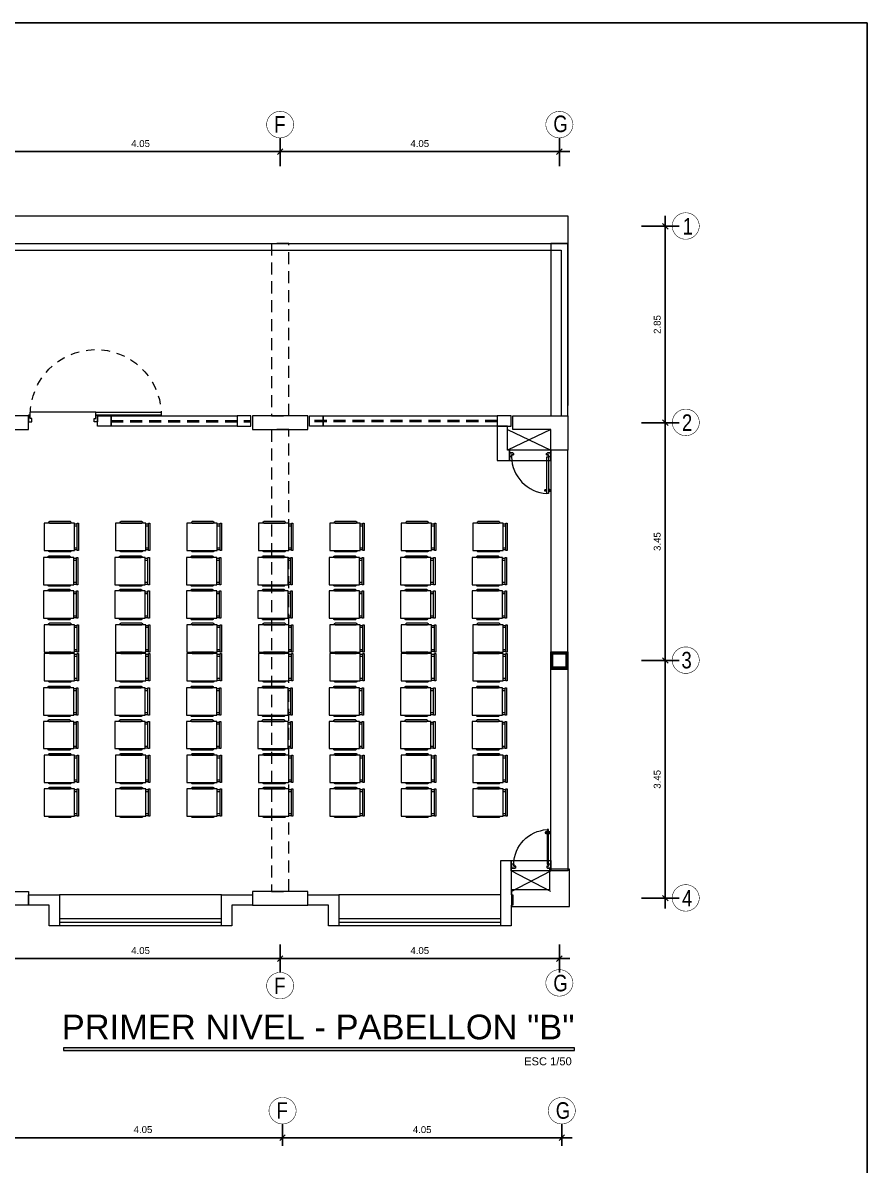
# Model space of a CAD drawing. Header units: millimetres. Extents: x 3354 to 3637, y 1117 to 1358.
# Drawn here: x 3450.39 to 3462.64, y 1264.26 to 1280.84 of the extents above; entities that cross this region are included whole.
import ezdxf

# ---------------------------------------------------------------- set-up
doc = ezdxf.new("R2010")
doc.units = ezdxf.units.MM
doc.linetypes.add('DASHED2', pattern=[0.375, 0.25, -0.125])
doc.linetypes.add('TRAZOS2', pattern=[0.225, 0.15, -0.075])
for name, color, linetype, lineweight in [('CASCO', 252, 'Continuous', 9), ('COTAS', 7, 'Continuous', 9), ('muros', 7, 'Continuous', 5)]:
    doc.layers.add(name, color=color, linetype=linetype, lineweight=lineweight)
doc.layers.add('Efec-muebles', color=7, linetype='Continuous', lineweight=13, true_color=0x85826f)
doc.styles.add('1', font='arial.ttf')
doc.styles.get("Standard").update_dxf_attribs({"font": 'arial.ttf'})
doc.styles.add('style1', font='arial.ttf')
doc.styles.add('style2', font='arial.ttf')
doc.dimstyles.new('Esc  1  50', dxfattribs={"dimtxt": 0.1, "dimasz": 0.08, "dimexe": 0.2, "dimexo": 0.15, "dimgap": 0.065, "dimtad": 1, "dimzin": 4, "dimdsep": 46, "dimtxsty": 'Standard', "dimblk": 'OBLIQUE', "dimcen": 0.12, "dimdle": 0.15, "dimadec": 0, "dimazin": 0, "dimtfac": 1, "dimtix": 1, "dimtmove": 0, "dimatfit": 3, "dimldrblk": 'OBLIQUE', "dimfxl": 1, "dimarcsym": 0})

# ---------------------------------------------------------------- blocks, each defined once
blk = doc.blocks.new('_Oblique')
at = {"color": 0, "linetype": 'ByBlock', "lineweight": -2}
blk.add_line((-0.5, -0.5), (0.5, 0.5), dxfattribs=at)
blk = doc.blocks.new('*D229')
at = {"layer": 'CASCO', "color": 0, "lineweight": -2, "transparency": 16777216}
for p, q in [((3450.111, 1264.54), (3450.111, 1264.859)), ((3454.161, 1264.54), (3454.161, 1264.859)), ((3449.961, 1264.659), (3454.311, 1264.659))]:
    blk.add_line(p, q, dxfattribs=at)
at = {"layer": 'Defpoints', "color": 0, "transparency": 16777216}
for p in [(3454.161, 1264.659), (3450.111, 1264.39), (3454.161, 1264.39)]:
    blk.add_point(p, dxfattribs=at)
at = {"layer": 'CASCO', "color": 0, "lineweight": -2, "transparency": 16777216, "xscale": 0.08, "yscale": 0.08, "zscale": 0.08, "rotation": 180}
blk.add_blockref('_Oblique', (3450.111, 1264.659), dxfattribs=at)
at = {"layer": 'CASCO', "color": 0, "lineweight": -2, "transparency": 16777216, "xscale": 0.08, "yscale": 0.08, "zscale": 0.08}
blk.add_blockref('_Oblique', (3454.161, 1264.659), dxfattribs=at)
at = {"layer": 'CASCO', "color": 0, "transparency": 16777216, "insert": (3452.136, 1264.776), "char_height": 0.1, "attachment_point": 5}
blk.add_mtext('4.05', dxfattribs=at)
blk = doc.blocks.new('*D230')
at = {"layer": 'CASCO', "color": 0, "lineweight": -2, "transparency": 16777216}
for p, q in [((3454.161, 1264.54), (3454.161, 1264.859)), ((3458.211, 1264.54), (3458.211, 1264.859)), ((3454.011, 1264.659), (3458.361, 1264.659))]:
    blk.add_line(p, q, dxfattribs=at)
at = {"layer": 'Defpoints', "color": 0, "transparency": 16777216}
for p in [(3458.211, 1264.659), (3454.161, 1264.39), (3458.211, 1264.39)]:
    blk.add_point(p, dxfattribs=at)
at = {"layer": 'CASCO', "color": 0, "lineweight": -2, "transparency": 16777216, "xscale": 0.08, "yscale": 0.08, "zscale": 0.08, "rotation": 180}
blk.add_blockref('_Oblique', (3454.161, 1264.659), dxfattribs=at)
at = {"layer": 'CASCO', "color": 0, "lineweight": -2, "transparency": 16777216, "xscale": 0.08, "yscale": 0.08, "zscale": 0.08}
blk.add_blockref('_Oblique', (3458.211, 1264.659), dxfattribs=at)
at = {"layer": 'CASCO', "color": 0, "transparency": 16777216, "insert": (3456.186, 1264.776), "char_height": 0.1, "attachment_point": 5}
blk.add_mtext('4.05', dxfattribs=at)
blk = doc.blocks.new('*D235')
at = {"layer": 'CASCO', "color": 0, "lineweight": -2, "transparency": 16777216}
for p, q in [((3450.076, 1267.465), (3450.076, 1267.058)), ((3454.126, 1267.465), (3454.126, 1267.058)), ((3449.926, 1267.258), (3454.276, 1267.258))]:
    blk.add_line(p, q, dxfattribs=at)
at = {"layer": 'Defpoints', "color": 0, "transparency": 16777216}
for p in [(3450.076, 1267.615), (3454.126, 1267.615), (3454.126, 1267.258)]:
    blk.add_point(p, dxfattribs=at)
at = {"layer": 'CASCO', "color": 0, "lineweight": -2, "transparency": 16777216, "xscale": 0.08, "yscale": 0.08, "zscale": 0.08, "rotation": 180}
blk.add_blockref('_Oblique', (3450.076, 1267.258), dxfattribs=at)
at = {"layer": 'CASCO', "color": 0, "lineweight": -2, "transparency": 16777216, "xscale": 0.08, "yscale": 0.08, "zscale": 0.08}
blk.add_blockref('_Oblique', (3454.126, 1267.258), dxfattribs=at)
at = {"layer": 'CASCO', "color": 0, "transparency": 16777216, "insert": (3452.101, 1267.374), "char_height": 0.1, "attachment_point": 5}
blk.add_mtext('4.05', dxfattribs=at)
blk = doc.blocks.new('*D236')
at = {"layer": 'CASCO', "color": 0, "lineweight": -2, "transparency": 16777216}
for p, q in [((3454.126, 1267.465), (3454.126, 1267.058)), ((3458.176, 1267.465), (3458.176, 1267.058)), ((3453.976, 1267.258), (3458.326, 1267.258))]:
    blk.add_line(p, q, dxfattribs=at)
at = {"layer": 'Defpoints', "color": 0, "transparency": 16777216}
for p in [(3454.126, 1267.615), (3458.176, 1267.615), (3458.176, 1267.258)]:
    blk.add_point(p, dxfattribs=at)
at = {"layer": 'CASCO', "color": 0, "lineweight": -2, "transparency": 16777216, "xscale": 0.08, "yscale": 0.08, "zscale": 0.08, "rotation": 180}
blk.add_blockref('_Oblique', (3454.126, 1267.258), dxfattribs=at)
at = {"layer": 'CASCO', "color": 0, "lineweight": -2, "transparency": 16777216, "xscale": 0.08, "yscale": 0.08, "zscale": 0.08}
blk.add_blockref('_Oblique', (3458.176, 1267.258), dxfattribs=at)
at = {"layer": 'CASCO', "color": 0, "transparency": 16777216, "insert": (3456.151, 1267.374), "char_height": 0.1, "attachment_point": 5}
blk.add_mtext('4.05', dxfattribs=at)
blk = doc.blocks.new('*D240')
at = {"layer": 'CASCO', "color": 0, "lineweight": -2, "transparency": 16777216}
for p, q in [((3459.712, 1267.984), (3459.712, 1271.734)), ((3459.366, 1271.584), (3459.912, 1271.584)), ((3459.366, 1268.134), (3459.912, 1268.134))]:
    blk.add_line(p, q, dxfattribs=at)
at = {"layer": 'Defpoints', "color": 0, "transparency": 16777216}
for p in [(3459.216, 1271.584), (3459.712, 1271.584), (3459.216, 1268.134)]:
    blk.add_point(p, dxfattribs=at)
at = {"layer": 'CASCO', "color": 0, "lineweight": -2, "transparency": 16777216, "xscale": 0.08, "yscale": 0.08, "zscale": 0.08}
for p, rotation in [((3459.712, 1271.584), 90), ((3459.712, 1268.134), 270)]:
    blk.add_blockref('_Oblique', p, dxfattribs=dict(at, rotation=rotation))
at = {"layer": 'CASCO', "color": 0, "transparency": 16777216, "insert": (3459.596, 1269.859), "char_height": 0.1, "attachment_point": 5, "rotation": 90}
blk.add_mtext('3.45', dxfattribs=at)
blk = doc.blocks.new('*D241')
at = {"layer": 'CASCO', "color": 0, "lineweight": -2, "transparency": 16777216}
for p, q in [((3459.712, 1271.434), (3459.712, 1275.184)), ((3459.366, 1275.034), (3459.912, 1275.034)), ((3459.366, 1271.584), (3459.912, 1271.584))]:
    blk.add_line(p, q, dxfattribs=at)
at = {"layer": 'Defpoints', "color": 0, "transparency": 16777216}
for p in [(3459.216, 1275.034), (3459.712, 1275.034), (3459.216, 1271.584)]:
    blk.add_point(p, dxfattribs=at)
at = {"layer": 'CASCO', "color": 0, "lineweight": -2, "transparency": 16777216, "xscale": 0.08, "yscale": 0.08, "zscale": 0.08}
for p, rotation in [((3459.712, 1275.034), 90), ((3459.712, 1271.584), 270)]:
    blk.add_blockref('_Oblique', p, dxfattribs=dict(at, rotation=rotation))
at = {"layer": 'CASCO', "color": 0, "transparency": 16777216, "insert": (3459.596, 1273.309), "char_height": 0.1, "attachment_point": 5, "rotation": 90}
blk.add_mtext('3.45', dxfattribs=at)
blk = doc.blocks.new('*D242')
at = {"layer": 'CASCO', "color": 0, "lineweight": -2, "transparency": 16777216}
for p, q in [((3459.712, 1274.884), (3459.712, 1278.034)), ((3459.366, 1277.884), (3459.912, 1277.884)), ((3459.366, 1275.034), (3459.912, 1275.034))]:
    blk.add_line(p, q, dxfattribs=at)
at = {"layer": 'Defpoints', "color": 0, "transparency": 16777216}
for p in [(3459.216, 1277.884), (3459.712, 1277.884), (3459.216, 1275.034)]:
    blk.add_point(p, dxfattribs=at)
at = {"layer": 'CASCO', "color": 0, "lineweight": -2, "transparency": 16777216, "xscale": 0.08, "yscale": 0.08, "zscale": 0.08}
for p, rotation in [((3459.712, 1277.884), 90), ((3459.712, 1275.034), 270)]:
    blk.add_blockref('_Oblique', p, dxfattribs=dict(at, rotation=rotation))
at = {"layer": 'CASCO', "color": 0, "transparency": 16777216, "insert": (3459.596, 1276.459), "char_height": 0.1, "attachment_point": 5, "rotation": 90}
blk.add_mtext('2.85', dxfattribs=at)
blk = doc.blocks.new('*D246')
at = {"layer": 'CASCO', "color": 0, "lineweight": -2, "transparency": 16777216}
for p, q in [((3454.126, 1278.756), (3454.126, 1279.168)), ((3458.176, 1278.756), (3458.176, 1279.168)), ((3453.976, 1278.968), (3458.326, 1278.968))]:
    blk.add_line(p, q, dxfattribs=at)
at = {"layer": 'Defpoints', "color": 0, "transparency": 16777216}
for p in [(3458.176, 1278.968), (3454.126, 1278.606), (3458.176, 1278.606)]:
    blk.add_point(p, dxfattribs=at)
at = {"layer": 'CASCO', "color": 0, "lineweight": -2, "transparency": 16777216, "xscale": 0.08, "yscale": 0.08, "zscale": 0.08, "rotation": 180}
blk.add_blockref('_Oblique', (3454.126, 1278.968), dxfattribs=at)
at = {"layer": 'CASCO', "color": 0, "lineweight": -2, "transparency": 16777216, "xscale": 0.08, "yscale": 0.08, "zscale": 0.08}
blk.add_blockref('_Oblique', (3458.176, 1278.968), dxfattribs=at)
at = {"layer": 'CASCO', "color": 0, "transparency": 16777216, "insert": (3456.151, 1279.084), "char_height": 0.1, "attachment_point": 5}
blk.add_mtext('4.05', dxfattribs=at)
blk = doc.blocks.new('cgytutytry')
at = {"layer": 'CASCO'}
for p, q in [((-4.482, 891.175), (-4.487, 891.175)), ((-4.487, 891.175), (-4.487, 891.1)), ((-4.487, 891.1), (-4.487, 891.175)), ((-4.487, 891.175), (-4.482, 891.175)), ((-4.467, 891.08), (-4.487, 891.1)), ((-4.467, 891.08), (-4.487, 891.1)), ((-4.482, 891.18), (-4.482, 891.175)), ((-4.391, 891.18), (-4.482, 891.18)), ((-4.482, 891.175), (-4.482, 891.18)), ((-4.432, 891.08), (-4.467, 891.08)), ((-4.432, 891.08), (-4.467, 891.08)), ((-4.386, 891.126), (-4.432, 891.126)), ((-4.432, 891.126), (-4.432, 891.08)), ((-4.391, 891.18), (-4.391, 891.175)), ((-4.391, 891.18), (-4.391, 891.175)), ((-4.386, 891.175), (-4.391, 891.175)), ((-4.391, 891.175), (-4.386, 891.175)), ((-4.386, 891.175), (-4.386, 891.126)), ((-4.386, 891.175), (-4.386, 891.126)), ((-4.386, 891.085), (-4.386, 891.126)), ((-4.386, 891.126), (-3.497, 891.126)), ((-3.497, 891.085), (-4.386, 891.085)), ((-3.598, 891.132), (-3.598, 891.14)), ((-3.598, 891.14), (-3.594, 891.14)), ((-3.55, 891.132), (-3.598, 891.132)), ((-3.598, 891.075), (-3.598, 891.08)), ((-3.598, 891.08), (-3.55, 891.08)), ((-3.594, 891.075), (-3.598, 891.075)), ((-3.594, 891.155), (-3.589, 891.175)), ((-3.594, 891.14), (-3.594, 891.155)), ((-3.594, 891.057), (-3.594, 891.075)), ((-3.589, 891.037), (-3.594, 891.057)), ((-3.589, 891.175), (-3.559, 891.175)), ((-3.559, 891.037), (-3.589, 891.037)), ((-3.559, 891.175), (-3.554, 891.155)), ((-3.554, 891.057), (-3.559, 891.037)), ((-3.554, 891.155), (-3.554, 891.137)), ((-3.554, 891.137), (-3.55, 891.137)), ((-3.55, 891.075), (-3.554, 891.075)), ((-3.554, 891.075), (-3.554, 891.057)), ((-3.55, 891.137), (-3.55, 891.132)), ((-3.55, 891.08), (-3.55, 891.075)), ((-3.497, 891.126), (-3.497, 891.085)), ((-4.467, 890.281), (-4.487, 890.261)), ((-4.487, 890.261), (-4.467, 890.281)), ((-4.487, 890.261), (-4.487, 890.185)), ((-4.487, 890.185), (-4.487, 890.261)), ((-4.487, 890.185), (-4.482, 890.185)), ((-4.482, 890.185), (-4.487, 890.185)), ((-4.482, 890.185), (-4.482, 890.18)), ((-4.482, 890.18), (-4.482, 890.185)), ((-4.482, 890.18), (-4.391, 890.18)), ((-4.467, 890.281), (-4.433, 890.281)), ((-4.467, 890.281), (-4.433, 890.281)), ((-4.433, 890.281), (-4.433, 890.231)), ((-4.433, 890.231), (-4.386, 890.231)), ((-4.391, 890.185), (-4.386, 890.185)), ((-4.391, 890.185), (-4.391, 890.18)), ((-4.386, 890.185), (-4.391, 890.185)), ((-4.391, 890.185), (-4.391, 890.18)), ((-4.386, 890.231), (-4.386, 890.185)), ((-4.386, 890.231), (-4.386, 890.185))]:
    blk.add_line(p, q, dxfattribs=at)
for points in [[(-4.432, 891.08), (-4.432, 891.126), (-4.386, 891.126)], [(-4.386, 890.231), (-4.433, 890.231), (-4.433, 890.281)]]:
    blk.add_lwpolyline(points, dxfattribs=at)
for points in [[(-3.497, 891.126), (-3.497, 891.085), (-4.386, 891.085), (-4.386, 891.126)], [(-3.55, 891.132), (-3.55, 891.137), (-3.598, 891.137), (-3.598, 891.132)], [(-3.55, 891.08), (-3.55, 891.075), (-3.598, 891.075), (-3.598, 891.08)], [(-3.554, 891.14), (-3.554, 891.155), (-3.559, 891.175), (-3.589, 891.175), (-3.594, 891.155), (-3.594, 891.14)], [(-3.554, 891.071), (-3.554, 891.057), (-3.559, 891.037), (-3.589, 891.037), (-3.594, 891.057), (-3.594, 891.071)]]:
    blk.add_lwpolyline(points, close=True, dxfattribs=at)
blk.add_arc((-4.408, 891.143), 0.913, 271.3362, 356.359, dxfattribs=at)
blk = doc.blocks.new('THT')
for p, q in [((-1.074, 0.413), (-1.014, 0.413)), ((-1.074, 0.293), (-1.074, 0.413)), ((-1.014, 0.413), (-1.014, 0.353)), ((0.126, 0.413), (0.066, 0.413)), ((0.066, 0.413), (0.066, 0.353)), ((0.126, 0.293), (0.126, 0.413)), ((-1.044, 0.293), (-1.074, 0.293)), ((-1.044, 0.353), (-1.044, 0.293)), ((-1.014, 0.353), (-1.044, 0.353)), ((0.096, 0.245), (-1.044, 0.245)), ((0.066, 0.353), (0.096, 0.353)), ((0.096, 0.353), (0.096, 0.293)), ((0.096, 0.293), (0.126, 0.293)), ((0.096, 0.293), (0.096, 0.245)), ((1.236, 0.293), (0.096, 0.293)), ((0.096, 0.245), (1.236, 0.245)), ((1.236, 0.245), (1.236, 0.293))]:
    blk.add_line(p, q)
at = {"linetype": 'TRAZOS2'}
blk.add_arc((0.096, 0.293), 1.14, 180, 357.5868, dxfattribs=at)
blk = doc.blocks.new('dssa')
at = {"layer": 'Efec-muebles'}
for p, q in [((0, 0.024), (0.036, 0.024)), ((0, 0), (0.036, 0)), ((0, -0.292), (0.036, -0.292)), ((0, -0.316), (0.036, -0.316))]:
    blk.add_line(p, q, dxfattribs=at)
for points in [[(0, -0.326), (-0.4, -0.326), (-0.4, 0.034), (0, 0.034), (0, -0.326)], [(-0.053, 0.053), (-0.331, 0.053)], [(-0.331, 0.034), (-0.053, 0.034)], [(-0.331, -0.326), (-0.053, -0.326)], [(-0.053, -0.345), (-0.331, -0.345)]]:
    blk.add_lwpolyline(points, dxfattribs=at)
blk.add_lwpolyline([(0.054, 0.034), (0.036, 0.034), (0.036, -0.326), (0.054, -0.326)], close=True, dxfattribs=at)
for centre, start, end in [((-0.331, 0.043), 90, 270), ((-0.053, 0.043), 270, 90), ((-0.331, -0.336), 90, 270), ((-0.053, -0.336), 270, 90)]:
    blk.add_arc(centre, 0.00947, start, end, dxfattribs=at)
blk = doc.blocks.new('*D364')
at = {"layer": 'CASCO', "color": 0, "lineweight": -2, "transparency": 16777216}
for p, q in [((3450.076, 1278.849), (3450.076, 1279.168)), ((3454.126, 1278.849), (3454.126, 1279.168)), ((3449.926, 1278.968), (3454.276, 1278.968))]:
    blk.add_line(p, q, dxfattribs=at)
at = {"layer": 'Defpoints', "color": 0, "transparency": 16777216}
for p in [(3454.126, 1278.968), (3450.076, 1278.699), (3454.126, 1278.699)]:
    blk.add_point(p, dxfattribs=at)
at = {"layer": 'CASCO', "color": 0, "lineweight": -2, "transparency": 16777216, "xscale": 0.08, "yscale": 0.08, "zscale": 0.08, "rotation": 180}
blk.add_blockref('_Oblique', (3450.076, 1278.968), dxfattribs=at)
at = {"layer": 'CASCO', "color": 0, "lineweight": -2, "transparency": 16777216, "xscale": 0.08, "yscale": 0.08, "zscale": 0.08}
blk.add_blockref('_Oblique', (3454.126, 1278.968), dxfattribs=at)
at = {"layer": 'CASCO', "color": 0, "transparency": 16777216, "insert": (3452.101, 1279.084), "char_height": 0.1, "attachment_point": 5}
blk.add_mtext('4.05', dxfattribs=at)

msp = doc.modelspace()

# ---------------------------------------------------------------- hatches: boundary and pattern name
at = {"layer": 'muros', "ltscale": 2}
msp.add_hatch(color=7, dxfattribs=at).paths.add_polyline_path([(3458.397, 1265.926), (3458.397, 1265.962), (3450.982, 1265.962), (3450.982, 1265.926)])

# ---------------------------------------------------------------- linework, layer by layer
at = {"ltscale": 2}
msp.add_lwpolyline([(3416.769, 1280.836), (3462.641, 1280.836), (3462.641, 1247.877), (3416.769, 1247.877)], close=True, dxfattribs=at)
at = {"layer": 'CASCO', "lineweight": 5}
for p, q in [((3457.426, 1274.934), (3458.051, 1274.634)), ((3458.051, 1274.934), (3457.426, 1274.634)), ((3457.476, 1268.234), (3458.051, 1268.534)), ((3458.051, 1268.234), (3457.476, 1268.534))]:
    msp.add_line(p, q, dxfattribs=at)
at = {"layer": 'CASCO', "lineweight": 0}
for p, q in [((3453.276, 1268.184), (3450.926, 1268.184)), ((3457.326, 1268.184), (3454.976, 1268.184))]:
    msp.add_line(p, q, dxfattribs=at)
at = {"layer": 'CASCO', "ltscale": 2}
for p, q in [((3453.276, 1267.734), (3450.926, 1267.734)), ((3457.326, 1267.734), (3454.976, 1267.734))]:
    msp.add_line(p, q, dxfattribs=at)
at = {"layer": 'CASCO', "ltscale": 2, "const_width": 0.0076}
for points in [[(3454.323, 1279.365, 0.951688), (3453.929, 1279.365, 1)], [(3458.373, 1279.365, 0.951688), (3457.979, 1279.365, 1)], [(3459.812, 1277.884, 0.951688), (3460.206, 1277.884, 1)], [(3459.813, 1275.034, 0.951688), (3460.207, 1275.034, 1)], [(3459.812, 1271.584, 0.951688), (3460.206, 1271.584, 1)], [(3459.812, 1268.134, 0.951688), (3460.206, 1268.134, 1)], [(3454.323, 1266.861, -0.951688), (3453.929, 1266.861, -1)], [(3458.373, 1266.901, -0.951688), (3457.979, 1266.901, -1)], [(3454.358, 1265.056, 0.951688), (3453.964, 1265.056, 1)], [(3458.408, 1265.056, 0.951688), (3458.014, 1265.056, 1)]]:
    msp.add_lwpolyline(points, format="xyb", close=True, dxfattribs=at)
at = {"layer": 'CASCO', "lineweight": 0, "ltscale": 0.5}
msp.add_lwpolyline([(3433.751, 1277.636), (3433.751, 1278.034), (3458.301, 1278.034), (3458.301, 1277.636)], dxfattribs=at)
at = {"layer": 'CASCO', "lineweight": 5}
for points in [[(3433.751, 1275.284), (3433.751, 1277.636), (3458.301, 1277.636), (3458.301, 1275.284)], [(3433.851, 1275.134), (3433.851, 1277.536), (3458.201, 1277.536), (3458.201, 1275.134)]]:
    msp.add_lwpolyline(points, dxfattribs=at)
at = {"layer": 'CASCO', "linetype": 'DASHED2', "ltscale": 0.7}
for points in [[(3454.001, 1275.134), (3454.251, 1275.134), (3454.251, 1277.636), (3454.001, 1277.636)], [(3454.001, 1268.234), (3454.251, 1268.234), (3454.251, 1274.934), (3454.001, 1274.934)]]:
    msp.add_lwpolyline(points, close=True, dxfattribs=at)
at = {"layer": 'CASCO', "lineweight": 0, "ltscale": 0.5}
for points in [[(3458.051, 1275.134), (3458.301, 1275.134), (3458.301, 1277.636), (3458.051, 1277.636)], [(3451.676, 1275.134), (3453.501, 1275.134), (3453.501, 1274.984), (3451.676, 1274.984)], [(3454.751, 1275.134), (3457.276, 1275.134), (3457.276, 1274.984), (3454.751, 1274.984)]]:
    msp.add_lwpolyline(points, close=True, dxfattribs=at)
at = {"layer": 'CASCO'}
for points in [[(3449.676, 1274.934), (3449.951, 1274.934), (3449.951, 1274.634), (3450.201, 1274.634), (3450.201, 1274.934), (3450.476, 1274.934), (3450.476, 1275.134), (3450.201, 1275.134), (3449.951, 1275.134), (3449.676, 1275.134)], [(3451.476, 1275.134), (3451.676, 1275.134), (3451.676, 1274.984), (3451.476, 1274.984)], [(3453.701, 1275.134), (3453.501, 1275.134), (3453.501, 1274.984), (3453.701, 1274.984)], [(3454.551, 1275.134), (3454.751, 1275.134), (3454.751, 1274.984), (3454.551, 1274.984)], [(3457.476, 1275.134), (3457.276, 1275.134), (3457.276, 1274.984), (3457.476, 1274.984)], [(3457.476, 1275.134), (3457.276, 1275.134), (3457.276, 1274.984), (3457.476, 1274.984)], [(3458.051, 1271.709), (3458.301, 1271.709), (3458.301, 1274.634), (3458.051, 1274.634)], [(3458.051, 1271.459), (3458.051, 1271.709), (3458.301, 1271.709), (3458.301, 1271.459)], [(3458.051, 1271.459), (3458.301, 1271.459), (3458.301, 1268.534), (3458.051, 1268.534)], [(3449.676, 1268.234), (3449.951, 1268.234), (3449.951, 1268.534), (3450.201, 1268.534), (3450.201, 1268.234), (3450.476, 1268.234), (3450.476, 1268.034), (3450.476, 1268.034), (3449.676, 1268.034), (3449.676, 1268.034)], [(3457.481, 1268.014), (3458.321, 1268.014), (3458.321, 1268.554), (3458.031, 1268.554), (3458.031, 1268.254), (3457.481, 1268.254)]]:
    msp.add_lwpolyline(points, close=True, dxfattribs=at)
at = {"layer": 'CASCO', "linetype": 'DASHED2', "ltscale": 0.7}
for points in [[(3451.676, 1275.068), (3453.701, 1275.068)], [(3451.676, 1275.045), (3453.701, 1275.045)], [(3457.276, 1275.068), (3454.526, 1275.068)], [(3457.276, 1275.045), (3454.526, 1275.045)]]:
    msp.add_lwpolyline(points, dxfattribs=at)
at = {"layer": 'CASCO'}
for points in [[(3453.726, 1275.134), (3453.726, 1274.934), (3454.526, 1274.934), (3454.526, 1275.134), (3453.726, 1275.134)], [(3457.501, 1275.134), (3458.301, 1275.134), (3458.301, 1274.634), (3458.051, 1274.634), (3458.051, 1274.934), (3457.501, 1274.934), (3457.501, 1275.134)], [(3453.726, 1268.234), (3453.726, 1268.034), (3454.526, 1268.034), (3454.526, 1268.234), (3453.726, 1268.234)], [(3450.926, 1267.787), (3453.276, 1267.787), (3453.276, 1267.837), (3450.926, 1267.837), (3450.926, 1267.787)], [(3454.976, 1267.787), (3457.326, 1267.787), (3457.326, 1267.837), (3454.976, 1267.837), (3454.976, 1267.787)]]:
    msp.add_lwpolyline(points, dxfattribs=at)
at = {"layer": 'CASCO', "ltscale": 2}
for points in [[(3457.276, 1274.984), (3457.276, 1274.484), (3457.451, 1274.484), (3457.451, 1274.634), (3457.426, 1274.634), (3457.426, 1274.984), (3457.276, 1274.984)], [(3457.476, 1268.184), (3457.501, 1268.184), (3457.501, 1268.034), (3457.476, 1268.034), (3457.476, 1267.734), (3457.326, 1267.734), (3457.326, 1268.684), (3457.326, 1268.684), (3457.476, 1268.684), (3457.476, 1268.684), (3457.476, 1268.684), (3457.476, 1268.184)]]:
    msp.add_lwpolyline(points, dxfattribs=at)
at = {"layer": 'CASCO', "lineweight": 5}
for points in [[(3457.451, 1274.484), (3458.051, 1274.484), (3458.051, 1274.634), (3457.451, 1274.634)], [(3457.476, 1268.684), (3458.051, 1268.684), (3458.051, 1268.534), (3457.476, 1268.534)]]:
    msp.add_lwpolyline(points, close=True, dxfattribs=at)
at = {"layer": 'CASCO', "const_width": 0.04}
msp.add_lwpolyline([(3458.071, 1271.479), (3458.071, 1271.689), (3458.281, 1271.689), (3458.281, 1271.479)], close=True, dxfattribs=at)
at = {"layer": 'CASCO', "ltscale": 2}
for points in [[(3450.926, 1267.734), (3450.776, 1267.734), (3450.776, 1268.034), (3450.476, 1268.034), (3450.476, 1268.184), (3450.926, 1268.184)], [(3453.726, 1268.034), (3453.426, 1268.034), (3453.426, 1267.734), (3453.276, 1267.734), (3453.276, 1268.184), (3453.726, 1268.184)], [(3454.976, 1267.734), (3454.826, 1267.734), (3454.826, 1268.034), (3454.526, 1268.034), (3454.526, 1268.184), (3454.976, 1268.184)]]:
    msp.add_lwpolyline(points, close=True, dxfattribs=at)
at = {"layer": 'COTAS'}
msp.add_lwpolyline([(3458.397, 1265.962), (3450.982, 1265.962), (3450.982, 1265.926), (3458.397, 1265.926)], close=True, dxfattribs=at)

# ---------------------------------------------------------------- block references
at = {"layer": 'CASCO', "xscale": -0.8333541671872685, "yscale": 0.8333541671872685, "zscale": 0.8333541671872685, "rotation": 180}
msp.add_blockref('THT', (3451.371, 1275.389), dxfattribs=at)
at = {"layer": 'CASCO', "lineweight": 13, "rotation": 270}
for p, xscale, yscale, zscale in [((2923.343, 1271.907), 0.5999999999998181, 0.5999999999998181, 0.5999999999998181), ((2954.456, 1271.106), -0.5650878199641471, 0.5650878199641471, 0.5650878199641471)]:
    msp.add_blockref('cgytutytry', p, dxfattribs=dict(at, xscale=xscale, yscale=yscale, zscale=zscale))
at = {"layer": 'Efec-muebles', "lineweight": 15, "xscale": -1.1, "yscale": 1.1, "zscale": 1.1, "rotation": 180}
for p in [(3451.142, 1273.219), (3452.178, 1273.219), (3453.214, 1273.219), (3454.251, 1273.219), (3455.287, 1273.219), (3456.323, 1273.219), (3457.359, 1273.219), (3451.133, 1272.72), (3452.169, 1272.72), (3453.205, 1272.72), (3454.241, 1272.72), (3455.277, 1272.72), (3456.313, 1272.72), (3457.35, 1272.72), (3451.133, 1272.234), (3452.169, 1272.234), (3453.205, 1272.234), (3454.241, 1272.234), (3455.277, 1272.234), (3456.313, 1272.234), (3457.35, 1272.234), (3451.142, 1271.744), (3452.178, 1271.744), (3453.214, 1271.744), (3454.251, 1271.744), (3455.287, 1271.744), (3456.323, 1271.744), (3457.359, 1271.744), (3451.142, 1271.327), (3452.178, 1271.327), (3453.214, 1271.327), (3454.251, 1271.327), (3455.287, 1271.327), (3456.323, 1271.327), (3457.359, 1271.327), (3451.133, 1270.829), (3452.169, 1270.829), (3453.205, 1270.829), (3454.241, 1270.829), (3455.277, 1270.829), (3456.313, 1270.829), (3457.35, 1270.829), (3451.133, 1270.342), (3452.169, 1270.342), (3453.205, 1270.342), (3454.241, 1270.342), (3455.277, 1270.342), (3456.313, 1270.342), (3457.35, 1270.342), (3451.142, 1269.852), (3452.178, 1269.852), (3453.214, 1269.852), (3454.251, 1269.852), (3455.287, 1269.852), (3456.323, 1269.852), (3457.359, 1269.852), (3451.142, 1269.363), (3452.178, 1269.363), (3453.214, 1269.363), (3454.251, 1269.363), (3455.287, 1269.363), (3456.323, 1269.363), (3457.359, 1269.363)]:
    msp.add_blockref('dssa', p, dxfattribs=at)

# ---------------------------------------------------------------- texts
at = {"layer": 'CASCO', "style": 'style1', "width": 0.8}
for s, p in [('F', (3454.039, 1279.243)), ('G', (3458.089, 1279.251)), ('1', (3459.966, 1277.765)), ('2', (3459.954, 1274.915)), ('3', (3459.947, 1271.469)), ('4', (3459.956, 1268.016)), ('F', (3454.039, 1266.743)), ('G', (3458.089, 1266.783)), ('F', (3454.074, 1264.934)), ('G', (3458.124, 1264.934))]:
    msp.add_text(s, height=0.24, dxfattribs=at).set_placement(p)
at = {"layer": 'COTAS'}
for s, height, style, p in [('PRIMER NIVEL - PABELLON "B"', 0.35785, '1', (3450.958, 1266.087)), ('ESC 1/50', 0.1155, 'style2', (3457.665, 1265.71))]:
    msp.add_text(s, height=height, dxfattribs=dict(at, style=style)).set_placement(p)

# ---------------------------------------------------------------- dimensions: what is measured, and where the dimension line sits
at = {"layer": 'CASCO'}
for base, p1, p2, picture, middle in [((3454.126, 1278.968), (3450.076, 1278.699), (3454.126, 1278.699), '*D364', (3452.101, 1279.084)), ((3458.176, 1278.968), (3454.126, 1278.606), (3458.176, 1278.606), '*D246', (3456.151, 1279.084)), ((3454.126, 1267.258), (3450.076, 1267.615), (3454.126, 1267.615), '*D235', (3452.101, 1267.374)), ((3458.176, 1267.258), (3454.126, 1267.615), (3458.176, 1267.615), '*D236', (3456.151, 1267.374)), ((3454.161, 1264.659), (3450.111, 1264.39), (3454.161, 1264.39), '*D229', (3452.136, 1264.776)), ((3458.211, 1264.659), (3454.161, 1264.39), (3458.211, 1264.39), '*D230', (3456.186, 1264.776))]:
    dim = msp.add_linear_dim(base=base, p1=p1, p2=p2, dimstyle='Esc  1  50', dxfattribs=at)
    dim.commit()
    dim.dimension.update_dxf_attribs({"geometry": picture, "text_midpoint": middle})
for base, p1, p2, picture, middle in [((3459.712, 1277.884), (3459.216, 1275.034), (3459.216, 1277.884), '*D242', (3459.596, 1276.459)), ((3459.712, 1275.034), (3459.216, 1271.584), (3459.216, 1275.034), '*D241', (3459.596, 1273.309)), ((3459.712, 1271.584), (3459.216, 1268.134), (3459.216, 1271.584), '*D240', (3459.596, 1269.859))]:
    dim = msp.add_linear_dim(base=base, p1=p1, p2=p2, angle=270, dimstyle='Esc  1  50', dxfattribs=at)
    dim.commit()
    dim.dimension.update_dxf_attribs({"geometry": picture, "text_midpoint": middle})

doc.saveas('drawing.dxf')
